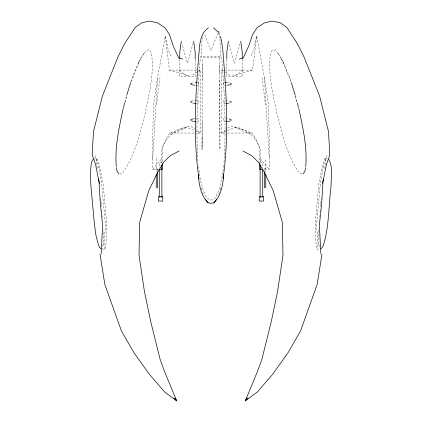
<?xml version="1.0" encoding="UTF-8"?>
<svg xmlns="http://www.w3.org/2000/svg" width="422" height="422" viewBox="0 0 422 422"><rect width="100%" height="100%" fill="white"/><g stroke="black" fill="none" stroke-linecap="round" stroke-linejoin="round"><path stroke-width="0.32" stroke-dasharray="2.11 1.58" d="M158.508 169.338L152.722 169.338L152.838 134.154L153.434 104.825L157.517 77.695L165.313 36.176L168.257 49.928L171.031 55.873M202.27 121.742L202.048 149.457L202.27 64.566M202.27 79.98L202.27 58.178M219.725 79.98L219.946 149.457L219.725 58.178M219.725 72.916L219.725 64.566M223.47 70.094L221.529 70.094L221.529 133.115L226.756 133.088M265.596 169.338L265.596 158.725M161.721 163.092L161.753 148.565L166.669 138.158L169.744 132.951L186.814 127.36L194.526 130.614M198.366 82.322L198.366 85.397L195.333 85.186M318.89 230.354L317.85 247.202L316.964 249.217L319.807 248.911M152.727 158.725L157.517 77.695M103.849 245.082L105.421 225.026L101.507 182.051L98.21 164.759L94.971 155.412M319.575 216.955L319.691 215.658M320.04 211.775L320.214 209.829M320.498 206.595L320.731 204.005M320.789 203.357L321.253 198.176M223.681 165.361C222.13 176.644 221.112 188.729 214.518 198.403L211.005 200.118L207.492 198.403C200.898 188.729 199.88 176.644 198.324 165.361M224.003 162.106C226.34 127.048 224.483 91.801 221.624 56.817L200.387 56.817C197.528 91.801 195.671 127.048 198.002 162.106M232.469 75.654L234.948 75.512L252.588 70.084L256.671 36.176L264.473 77.695L268.556 104.825L269.152 134.154L269.268 169.338L263.481 169.338M324.74 168.89L325.631 160.096L325.093 158.129L327.831 159.105M156.441 104.909L160.007 77.601M202.481 37.147L201.336 45.449L201.336 57.244L220.674 57.244L220.674 45.449L219.176 34.593M102.335 246.337L102.525 245.082M256.671 36.176L253.733 49.928L250.958 55.873M123.688 108.612L124.01 107.378M125.308 102.44L126.922 96.269M122.992 109.266L123.493 107.367M124.843 102.303L126.526 95.973M94.169 159.105L96.907 158.134L96.369 160.096L97.26 168.89M102.193 248.911L105.036 249.217L105.569 247.25L106.249 241.542L106.66 222.906L103.19 184.061L99.481 165.756L96.907 158.134M193.123 43.107L187.468 63.216L181.987 43.735M240.012 43.735L234.532 63.216L228.877 43.107M131.411 81.493L138.411 63.02M130.968 81.762L133.004 75.649L139.149 61.855M327.024 155.412L323.785 164.759L320.493 182.051L316.574 225.026L318.146 245.082M220.194 190.148L221.044 187.785M218.781 194.036L219.382 192.39M218.016 33.185L211.005 50.424L204.237 33.781M325.093 158.129L322.519 165.756L318.81 184.061L315.339 222.906L315.751 241.542L316.964 249.217M139.434 61.269L140.579 58.932M139.313 61.269L140.515 58.932M141.718 56.601L142.826 55.082M144.303 53.056L145.775 51.03L149.045 49.611L151.298 52.444C154.663 73.286 148.845 94.333 144.862 114.7C139.244 134.576 135.024 155.929 122.612 172.899L119.89 174.08M152.722 169.338L161.721 158.725M195.908 129.406C192.886 125.745 187.621 126.574 183.581 127.618C173.136 130.894 165.466 137.947 162.27 148.57L162.354 163.092M242.65 69.735L238.409 73.781L234.948 75.512M225.57 129.818L221.529 133.115L226.867 130.862M227.595 128.172C230.57 125.793 235.001 126.864 238.409 127.618C248.848 130.894 256.523 137.947 259.715 148.57L259.635 163.092M197.739 71.824L191.794 75.364M198.282 71.476L200.461 70.094L200.461 133.115L195.233 133.088M170.884 134.639L186.814 127.36M227.458 130.614L235.17 127.36L252.24 132.951L255.315 138.158L260.237 148.565L260.268 163.092M191.229 83.229L194.727 82.575M191.229 101.359L192.907 100.826L198.366 100.447L198.366 103.522L195.94 103.353M229.099 103.147L230.771 102.615M226.667 85.186L223.634 85.397L223.634 82.322M226.06 103.353L223.634 103.522L223.634 100.447L230.212 101.18M192.907 118.951L198.366 118.577L198.366 121.647L195.94 121.483M226.06 121.483L223.634 121.647L223.634 118.577L228.492 118.909M227.411 133.083L252.24 132.951M165.313 36.176L169.401 70.084L197.871 70.094M198.519 70.094L200.461 70.094M224.114 70.094L252.588 70.084M161.884 162.797L159.273 162.797L159.273 168.051M260.116 162.797L262.721 162.797L262.721 168.051M159.273 197.601L161.884 197.601M260.116 197.601L262.721 197.601M169.744 132.951L194.579 133.083M169.401 70.084L187.036 75.512L189.52 75.654M227.273 82.575L230.212 83.055M191.229 102.615L192.907 103.147M195.122 130.862L200.461 133.115L196.415 129.818M302.11 174.08L299.388 172.899C286.976 155.929 282.756 134.576 277.138 114.7C273.155 94.333 267.337 73.286 270.702 52.444L272.955 49.611L276.225 51.03L277.697 53.056M235.17 127.36L251.106 134.639M230.196 75.364L224.251 71.824M187.036 75.512L183.581 73.781L179.339 69.735M221.529 70.094L223.702 71.476M260.268 158.725L269.268 169.338M279.174 55.082L280.282 56.601M281.485 58.932L282.687 61.269M281.421 58.932L282.566 61.269M282.851 61.855L288.996 75.649L291.032 81.762M105.036 249.217L104.15 247.202L103.11 230.354M283.589 63.02L290.589 81.493M202.629 192.39L203.23 194.036M200.967 187.785L201.816 190.148M295.474 95.973L297.157 102.303M298.507 107.367L298.839 108.633M295.078 96.269L296.692 102.44M297.99 107.378L298.312 108.612M319.47 245.082L319.665 246.337M261.983 77.601L265.543 104.909M100.747 198.176L101.211 203.357M101.269 204.005L101.502 206.595M101.786 209.829L101.96 211.775M102.309 215.658L102.425 216.955M264.473 77.695L269.257 158.725M156.388 158.725L156.393 169.338M265.77 172.392L265.77 168.526L264.32 168.526L264.32 171.105M242.265 59.022L242.265 76.751L226.799 76.751L226.799 59.681M202.048 137.551L202.048 149.457M195.201 59.681L195.201 76.751L179.735 76.751L179.735 59.022M157.68 171.105L157.68 168.526L156.23 168.526L156.23 172.392"/><path stroke-width="0.63" d="M101.164 253.896L102.62 225.026L100.32 203.536L99.038 182.051L95.641 164.759L92.186 154.853L93.505 131.516L102.346 96.242L117.912 57.033L124.585 43.756L135.124 27.504L141.734 22.767L149.683 21.1L157.337 22.767L164.717 27.504L169.465 34.599L173.252 45.972L178.654 57.867L182.715 59.138M223.581 174.75C223.154 184.667 221.049 195.407 213.959 202.808L211.005 203.267L208.051 202.808C200.956 195.407 198.852 184.667 198.43 174.75M181.281 41.224L179.735 52.46L179.735 58.368M228.344 41.224L226.799 52.46L226.799 59.022M223.011 178.933C229.31 136.09 226.408 92.444 222.721 49.421L221.55 40.744L220.405 36.408M305.502 167.724L304.911 171.48L303.033 173.843M305.702 166.474C307.343 147.22 302.943 128.003 299.008 109.266M322.624 183.317L323.31 178.991M321.965 254.26L317.159 284.439L300.585 330.901L287.941 352.871L272.696 374.203L257.32 392.049L245.282 400.9L257.71 370.885L261.914 359.264L271.283 321.538L277.581 291.438L282.977 255.357L282.371 222.436L273.361 191.092L265.058 173.658L258.37 162.248L251.765 155.665L242.877 150.997M122.992 109.266C119.057 128.003 114.657 147.22 116.298 166.474M123.662 106.734L124.675 102.936M126.695 95.34L130.762 82.374M138.411 63.02L139.012 61.849M140.816 58.347L141.417 57.181M246.801 398.447L245.282 400.9L248.057 397.957M93.077 159.495L91.69 161.626L90.988 165.835L90.392 174.513L90.888 185.527L94.349 223.602L95.789 234.447L97.529 241.632L99.334 247.028L101.053 248.79M143.195 54.575L143.934 53.562M213.959 202.808L216.512 199.326M191.229 83.229L190.644 83.862L191.229 83.862M191.229 101.359L190.644 101.987L191.229 101.987M191.229 119.484L190.644 120.112L191.229 120.112M320.947 248.79C323.294 247.128 323.542 244.148 324.471 241.632C329.213 223.338 328.701 204.174 331.112 185.527C331.022 177.029 333.085 167.265 328.923 159.495M208.568 27.741C201.241 32.457 199.912 41.446 199.29 49.421C195.597 92.444 192.701 136.09 198.999 178.933M179.123 150.997L170.23 155.665L163.63 162.248L156.937 173.658L148.634 191.092L139.629 222.436L139.023 255.357L144.419 291.438L150.717 321.538L160.086 359.264L164.29 370.885L176.718 400.9L164.675 392.049L149.304 374.203L134.054 352.871L121.415 330.901L104.835 284.439L100.035 254.26M229.652 84.843L230.771 84.49M191.788 119.305L192.907 118.951M229.099 121.272L230.212 120.919M239.279 59.138L243.341 57.867L248.748 45.972L252.535 34.599L257.283 27.504L264.663 22.767L272.311 21.1L280.261 22.767L286.876 27.504L297.415 43.756L304.083 57.033L319.654 96.242L328.495 131.516L329.814 154.853L326.359 164.759L322.957 182.051L321.68 203.536L319.375 225.026L320.836 253.896M195.333 82.533L197.153 82.406M227.273 85.144L229.099 85.017M226.667 103.311L228.492 103.184M226.667 121.441L228.492 121.314M230.771 83.862L231.356 83.862L230.771 83.229M230.771 101.987L231.356 101.987L230.771 101.359M230.771 120.112L231.356 120.112L230.771 119.484M159.147 169.338L162.354 169.338L162.354 163.72M262.837 169.338L259.635 169.338L259.635 163.72M224.847 82.406L226.667 82.533M192.907 85.017L194.727 85.144M193.513 103.184L195.333 103.311M193.513 121.314L195.333 121.441M191.229 84.49L192.348 84.843M229.099 118.951L230.212 119.305M191.788 120.919L192.907 121.272M213.442 27.741L218.09 32.067M173.943 397.957L176.718 400.9L175.199 398.447M118.967 173.843L117.089 171.48L116.498 167.724M205.498 199.326L208.051 202.808M278.066 53.562L278.805 54.575M280.583 57.181L281.184 58.347M282.988 61.849L283.589 63.02M291.238 82.374L295.305 95.34M297.325 102.936L298.338 106.734M98.69 178.991L99.376 183.317M240.719 41.224L242.265 52.46L242.265 58.368M218.738 31.402L219.176 34.593M193.656 41.224L195.201 52.46L195.201 59.022M265.77 174.328L265.77 187.864M264.32 171.749L264.32 187.864M262.721 169.364L262.721 196.942M260.268 164.97L260.268 169.338M260.116 168.705L260.116 196.942M161.884 168.705L161.884 196.942M161.721 164.97L161.721 169.338M159.273 169.364L159.273 196.942M157.68 171.749L157.68 187.864M156.23 174.328L156.23 187.864M162.755 196.721L158.408 196.721L158.408 201.072L162.755 201.072L162.755 196.721M263.592 196.721L259.245 196.721L259.245 201.072L263.592 201.072L263.592 196.721"/></g></svg>
